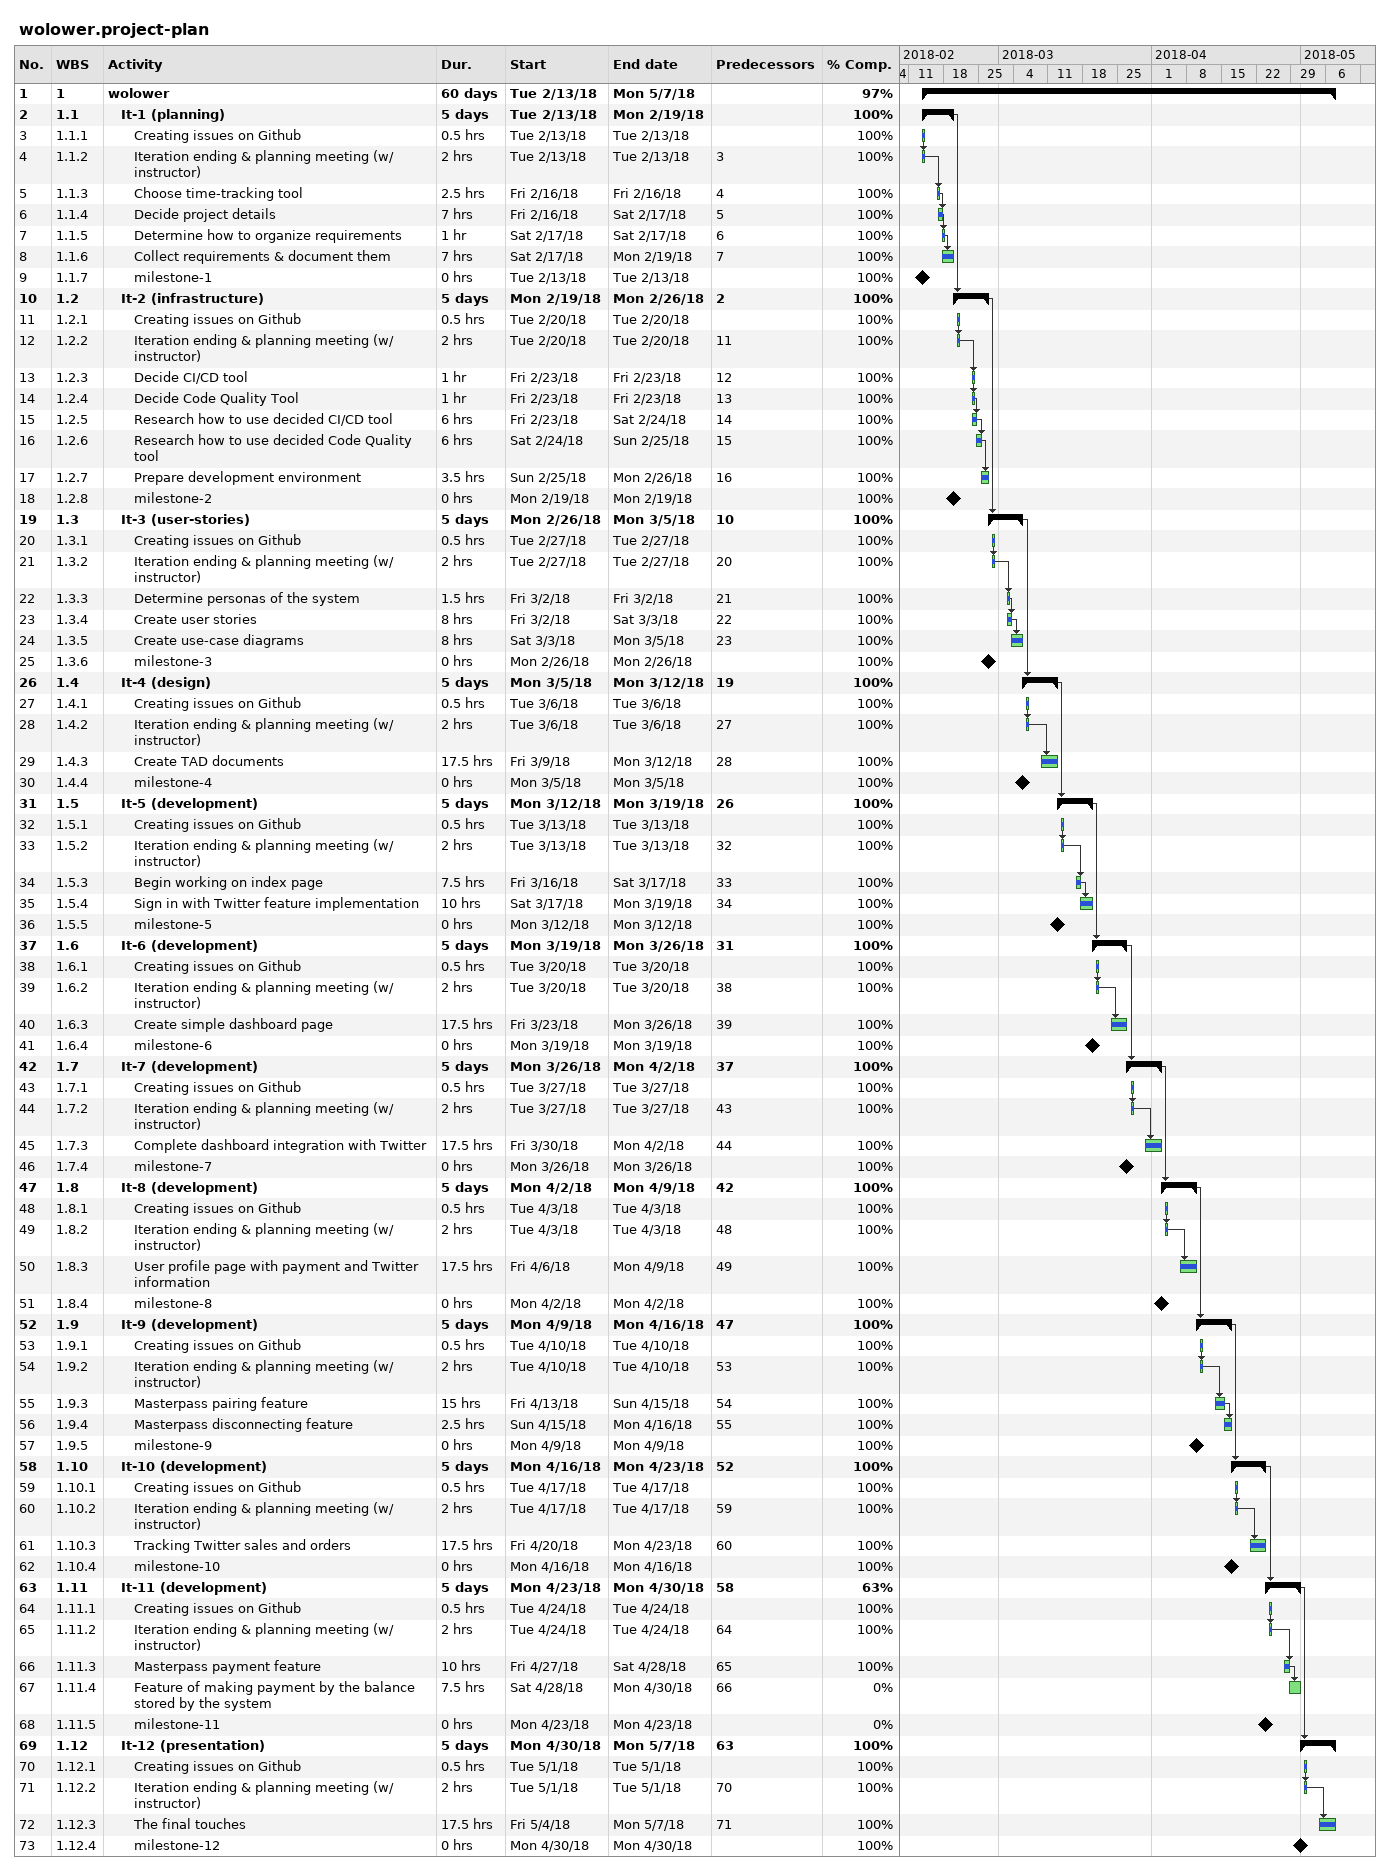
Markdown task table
wolower.project-plan

| ID | WBS | Task | Duration | Start | Finish | Predecessors | % complete |
|---|---|---|---|---|---|---|---|
| 1 | 1 | **wolower** | 60d | 2018-02-13 | 2018-05-07 |  | 97 |
| 2 | 1.1 | **It-1 (planning)** | 5d | 2018-02-13 | 2018-02-19 |  | 100 |
| 3 | 1.1.1 | Creating issues on Github | 0.5h | 2018-02-13 | 2018-02-13 |  | 100 |
| 4 | 1.1.2 | Iteration ending & planning meeting (w/ instructor) | 2h | 2018-02-13 | 2018-02-13 | 3 | 100 |
| 5 | 1.1.3 | Choose time-tracking tool | 2.5h | 2018-02-16 | 2018-02-16 | 4 | 100 |
| 6 | 1.1.4 | Decide project details | 7h | 2018-02-16 | 2018-02-17 | 5 | 100 |
| 7 | 1.1.5 | Determine how to organize requirements | 1h | 2018-02-17 | 2018-02-17 | 6 | 100 |
| 8 | 1.1.6 | Collect requirements & document them | 7h | 2018-02-17 | 2018-02-19 | 7 | 100 |
| 9 | 1.1.7 | milestone-1 | 0h | 2018-02-13 | 2018-02-13 |  | 100 |
| 10 | 1.2 | **It-2 (infrastructure)** | 5d | 2018-02-19 | 2018-02-26 | 2 | 100 |
| 11 | 1.2.1 | Creating issues on Github | 0.5h | 2018-02-20 | 2018-02-20 |  | 100 |
| 12 | 1.2.2 | Iteration ending & planning meeting (w/ instructor) | 2h | 2018-02-20 | 2018-02-20 | 11 | 100 |
| 13 | 1.2.3 | Decide CI/CD tool | 1h | 2018-02-23 | 2018-02-23 | 12 | 100 |
| 14 | 1.2.4 | Decide Code Quality Tool | 1h | 2018-02-23 | 2018-02-23 | 13 | 100 |
| 15 | 1.2.5 | Research how to use decided CI/CD tool | 6h | 2018-02-23 | 2018-02-24 | 14 | 100 |
| 16 | 1.2.6 | Research how to use decided Code Quality tool | 6h | 2018-02-24 | 2018-02-25 | 15 | 100 |
| 17 | 1.2.7 | Prepare development environment | 3.5h | 2018-02-25 | 2018-02-26 | 16 | 100 |
| 18 | 1.2.8 | milestone-2 | 0h | 2018-02-19 | 2018-02-19 |  | 100 |
| 19 | 1.3 | **It-3 (user-stories)** | 5d | 2018-02-26 | 2018-03-05 | 10 | 100 |
| 20 | 1.3.1 | Creating issues on Github | 0.5h | 2018-02-27 | 2018-02-27 |  | 100 |
| 21 | 1.3.2 | Iteration ending & planning meeting (w/ instructor) | 2h | 2018-02-27 | 2018-02-27 | 20 | 100 |
| 22 | 1.3.3 | Determine personas of the system | 1.5h | 2018-03-02 | 2018-03-02 | 21 | 100 |
| 23 | 1.3.4 | Create user stories | 8h | 2018-03-02 | 2018-03-03 | 22 | 100 |
| 24 | 1.3.5 | Create use-case diagrams | 8h | 2018-03-03 | 2018-03-05 | 23 | 100 |
| 25 | 1.3.6 | milestone-3 | 0h | 2018-02-26 | 2018-02-26 |  | 100 |
| 26 | 1.4 | **It-4 (design)** | 5d | 2018-03-05 | 2018-03-12 | 19 | 100 |
| 27 | 1.4.1 | Creating issues on Github | 0.5h | 2018-03-06 | 2018-03-06 |  | 100 |
| 28 | 1.4.2 | Iteration ending & planning meeting (w/ instructor) | 2h | 2018-03-06 | 2018-03-06 | 27 | 100 |
| 29 | 1.4.3 | Create TAD documents | 17.5h | 2018-03-09 | 2018-03-12 | 28 | 100 |
| 30 | 1.4.4 | milestone-4 | 0h | 2018-03-05 | 2018-03-05 |  | 100 |
| 31 | 1.5 | **It-5 (development)** | 5d | 2018-03-12 | 2018-03-19 | 26 | 100 |
| 32 | 1.5.1 | Creating issues on Github | 0.5h | 2018-03-13 | 2018-03-13 |  | 100 |
| 33 | 1.5.2 | Iteration ending & planning meeting (w/ instructor) | 2h | 2018-03-13 | 2018-03-13 | 32 | 100 |
| 34 | 1.5.3 | Begin working on index page | 7.5h | 2018-03-16 | 2018-03-17 | 33 | 100 |
| 35 | 1.5.4 | Sign in with Twitter feature implementation | 10h | 2018-03-17 | 2018-03-19 | 34 | 100 |
| 36 | 1.5.5 | milestone-5 | 0h | 2018-03-12 | 2018-03-12 |  | 100 |
| 37 | 1.6 | **It-6 (development)** | 5d | 2018-03-19 | 2018-03-26 | 31 | 100 |
| 38 | 1.6.1 | Creating issues on Github | 0.5h | 2018-03-20 | 2018-03-20 |  | 100 |
| 39 | 1.6.2 | Iteration ending & planning meeting (w/ instructor) | 2h | 2018-03-20 | 2018-03-20 | 38 | 100 |
| 40 | 1.6.3 | Create simple dashboard page | 17.5h | 2018-03-23 | 2018-03-26 | 39 | 100 |
| 41 | 1.6.4 | milestone-6 | 0h | 2018-03-19 | 2018-03-19 |  | 100 |
| 42 | 1.7 | **It-7 (development)** | 5d | 2018-03-26 | 2018-04-02 | 37 | 100 |
| 43 | 1.7.1 | Creating issues on Github | 0.5h | 2018-03-27 | 2018-03-27 |  | 100 |
| 44 | 1.7.2 | Iteration ending & planning meeting (w/ instructor) | 2h | 2018-03-27 | 2018-03-27 | 43 | 100 |
| 45 | 1.7.3 | Complete dashboard integration with Twitter | 17.5h | 2018-03-30 | 2018-04-02 | 44 | 100 |
| 46 | 1.7.4 | milestone-7 | 0h | 2018-03-26 | 2018-03-26 |  | 100 |
| 47 | 1.8 | **It-8 (development)** | 5d | 2018-04-02 | 2018-04-09 | 42 | 100 |
| 48 | 1.8.1 | Creating issues on Github | 0.5h | 2018-04-03 | 2018-04-03 |  | 100 |
| 49 | 1.8.2 | Iteration ending & planning meeting (w/ instructor) | 2h | 2018-04-03 | 2018-04-03 | 48 | 100 |
| 50 | 1.8.3 | User profile page with payment and Twitter information | 17.5h | 2018-04-06 | 2018-04-09 | 49 | 100 |
| 51 | 1.8.4 | milestone-8 | 0h | 2018-04-02 | 2018-04-02 |  | 100 |
| 52 | 1.9 | **It-9 (development)** | 5d | 2018-04-09 | 2018-04-16 | 47 | 100 |
| 53 | 1.9.1 | Creating issues on Github | 0.5h | 2018-04-10 | 2018-04-10 |  | 100 |
| 54 | 1.9.2 | Iteration ending & planning meeting (w/ instructor) | 2h | 2018-04-10 | 2018-04-10 | 53 | 100 |
| 55 | 1.9.3 | Masterpass pairing feature | 15h | 2018-04-13 | 2018-04-15 | 54 | 100 |
| 56 | 1.9.4 | Masterpass disconnecting feature | 2.5h | 2018-04-15 | 2018-04-16 | 55 | 100 |
| 57 | 1.9.5 | milestone-9 | 0h | 2018-04-09 | 2018-04-09 |  | 100 |
| 58 | 1.10 | **It-10 (development)** | 5d | 2018-04-16 | 2018-04-23 | 52 | 100 |
| 59 | 1.10.1 | Creating issues on Github | 0.5h | 2018-04-17 | 2018-04-17 |  | 100 |
| 60 | 1.10.2 | Iteration ending & planning meeting (w/ instructor) | 2h | 2018-04-17 | 2018-04-17 | 59 | 100 |
| 61 | 1.10.3 | Tracking Twitter sales and orders | 17.5h | 2018-04-20 | 2018-04-23 | 60 | 100 |
| 62 | 1.10.4 | milestone-10 | 0h | 2018-04-16 | 2018-04-16 |  | 100 |
| 63 | 1.11 | **It-11 (development)** | 5d | 2018-04-23 | 2018-04-30 | 58 | 63 |
| 64 | 1.11.1 | Creating issues on Github | 0.5h | 2018-04-24 | 2018-04-24 |  | 100 |
| 65 | 1.11.2 | Iteration ending & planning meeting (w/ instructor) | 2h | 2018-04-24 | 2018-04-24 | 64 | 100 |
| 66 | 1.11.3 | Masterpass payment feature | 10h | 2018-04-27 | 2018-04-28 | 65 | 100 |
| 67 | 1.11.4 | Feature of making payment by the balance stored by the system | 7.5h | 2018-04-28 | 2018-04-30 | 66 | 0 |
| 68 | 1.11.5 | milestone-11 | 0h | 2018-04-23 | 2018-04-23 |  | 0 |
| 69 | 1.12 | **It-12 (presentation)** | 5d | 2018-04-30 | 2018-05-07 | 63 | 100 |
| 70 | 1.12.1 | Creating issues on Github | 0.5h | 2018-05-01 | 2018-05-01 |  | 100 |
| 71 | 1.12.2 | Iteration ending & planning meeting (w/ instructor) | 2h | 2018-05-01 | 2018-05-01 | 70 | 100 |
| 72 | 1.12.3 | The final touches | 17.5h | 2018-05-04 | 2018-05-07 | 71 | 100 |
| 73 | 1.12.4 | milestone-12 | 0h | 2018-04-30 | 2018-04-30 |  | 100 |
